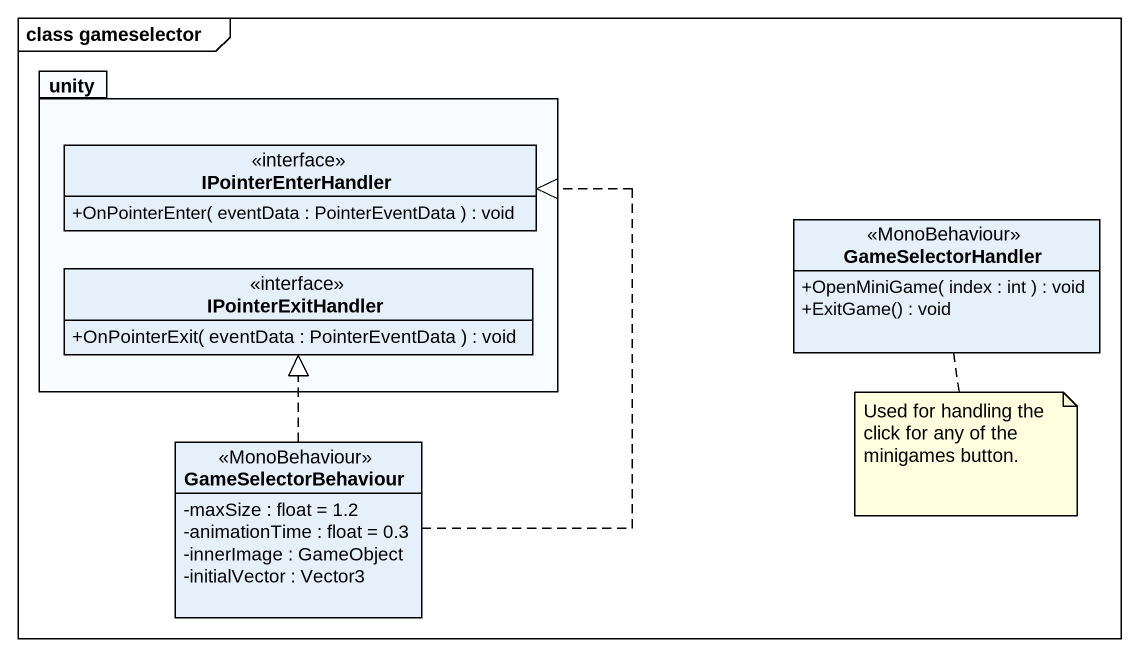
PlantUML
@startuml
mainframe class gameselector
hide circle
hide empty members
skinparam classAttributeIconSize 0
package unity {
  interface IPointerEnterHandler {
    +OnPointerEnter( eventData : PointerEventData ) : void
  }
  interface IPointerExitHandler {
    +OnPointerExit( eventData : PointerEventData ) : void
  }
}
class GameSelectorHandler <<MonoBehaviour>> {
  +OpenMiniGame( index : int ) : void
  +ExitGame() : void
}
class GameSelectorBehaviour <<MonoBehaviour>> {
  -maxSize : float = 1.2
  -animationTime : float = 0.3
  -innerImage : GameObject
  -initialVector : Vector3
}
GameSelectorBehaviour .up.|> IPointerEnterHandler
GameSelectorBehaviour .up.|> IPointerExitHandler
note bottom of GameSelectorHandler : Used for handling the click for any of the minigames button.
@enduml
